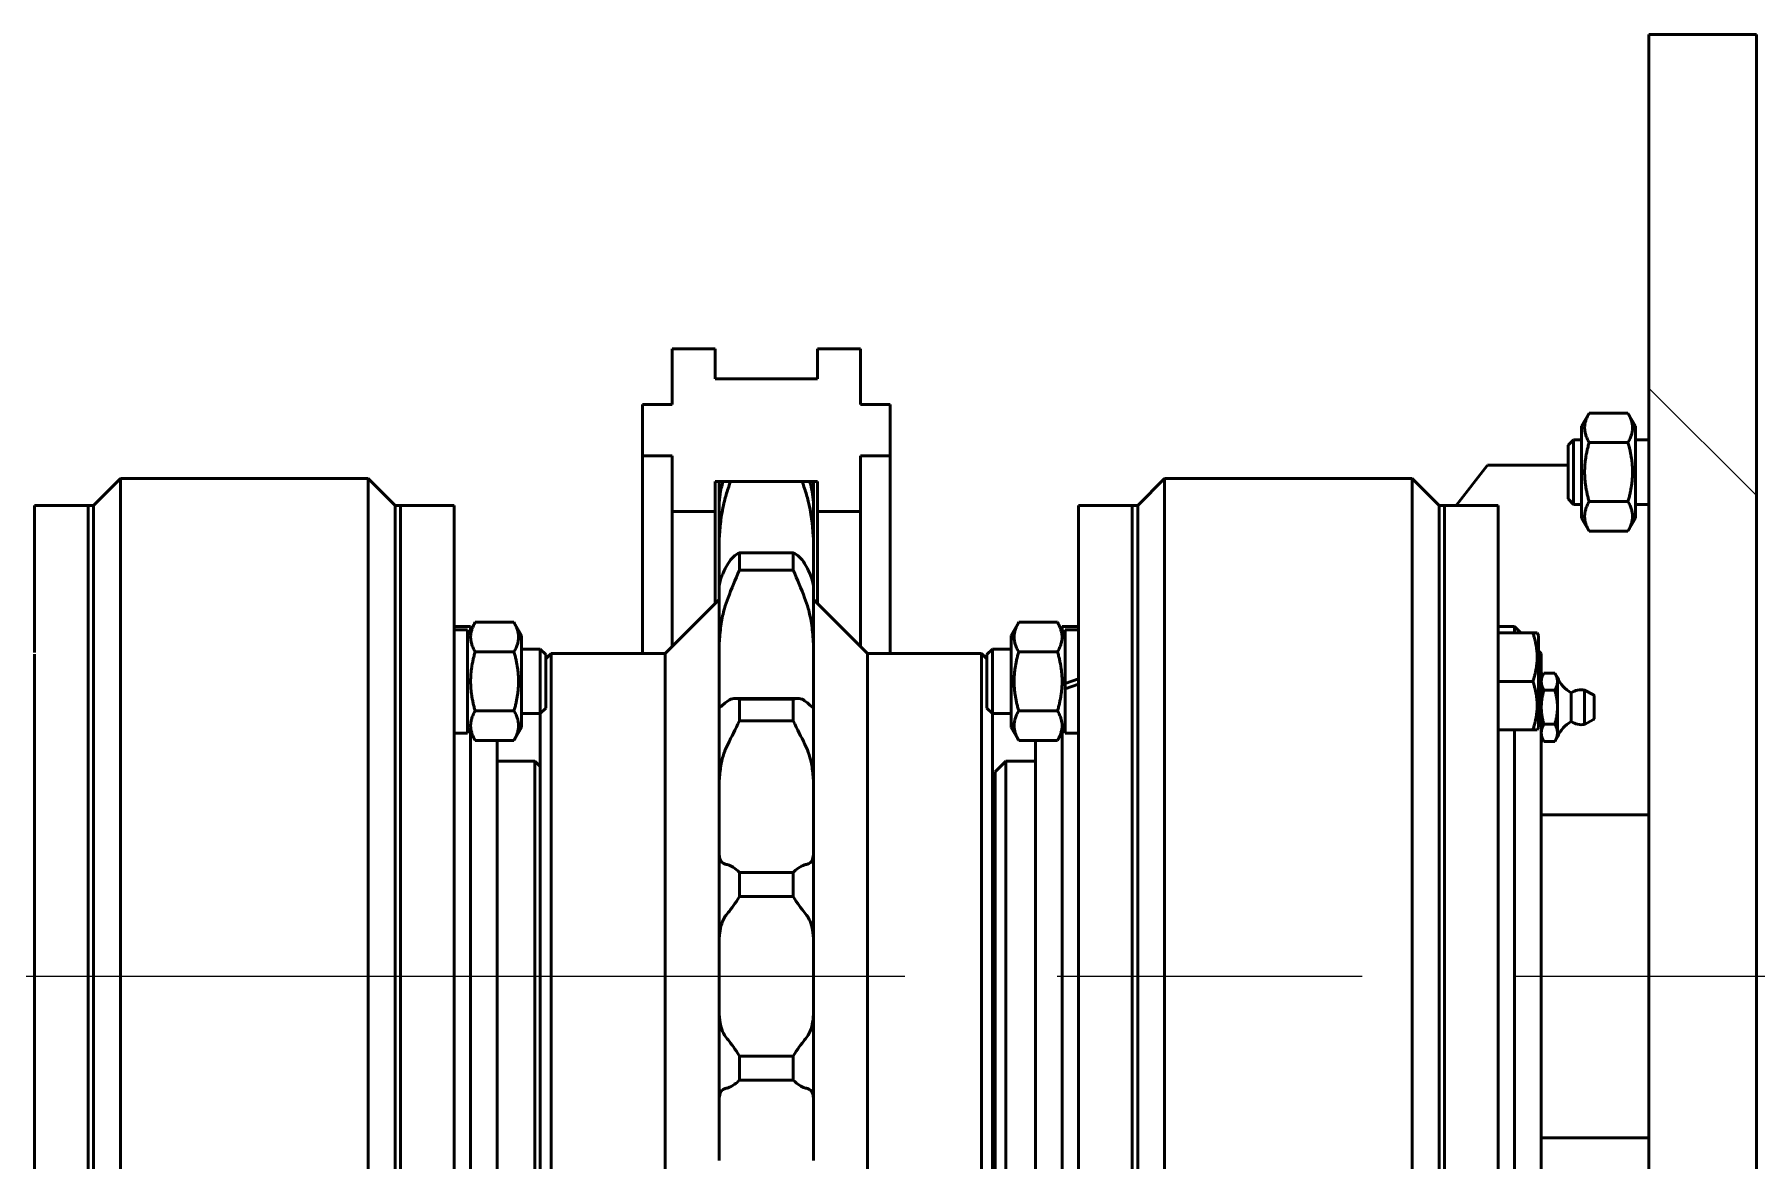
# Model space of a CAD drawing. Header units: millimetres. Extents: x 0 to 25230, y 0 to 17820.
# Drawn here: x 23426 to 23666, y 6415.1 to 6572.1 of the extents above; entities that cross this region are included whole.
import ezdxf

# ---------------------------------------------------------------- set-up
doc = ezdxf.new("R2010")
doc.units = ezdxf.units.MM
doc.header["$LTSCALE"] = 30
doc.linetypes.add('CHAIN', pattern=[0.7087, 0.4724, -0.0591, 0.1181, -0.0591])
for name, color, linetype, lineweight in [('Видимый контур (ГОСТ)', 7, 'Continuous', 50), ('Осевая линия (ГОСТ)', 7, 'Continuous', 25), ('Штриховка (ГОСТ)', 7, 'Continuous', 18)]:
    doc.layers.add(name, color=color, linetype=linetype, lineweight=lineweight)

msp = doc.modelspace()

# ---------------------------------------------------------------- hatches: boundary and pattern name
at = {"layer": 'Штриховка (ГОСТ)'}
h = msp.add_hatch(dxfattribs=at)
h.set_pattern_fill('ANSI31', color=256, scale=762, angle=90.00021, style=0)
h.set_pattern_definition([(135.0002, (0, 0), (-67.35167, -67.35217), [])])
h.paths.add_polyline_path([(23651.0445, 6309.5684), (23666.0445, 6309.5684), (23666.0445, 6572.0684), (23651.0445, 6572.0684), (23651.0445, 6324.5684)])
h = msp.add_hatch(dxfattribs=at)
h.set_pattern_fill('ANSI31', color=256, scale=762, angle=14.999978, style=0)
h.set_pattern_definition([(60, (0, 0), (-82.4889, 47.62503), [])])
h.paths.add_polyline_path([(23520.9007, 6509.7848), (23535.1882, 6509.7848), (23535.1882, 6505.6036), (23541.1882, 6505.6036), (23541.1882, 6513.3548), (23545.2945, 6513.3548), (23545.2945, 6520.5023), (23541.1882, 6520.5023), (23541.1882, 6528.2536), (23535.1882, 6528.2536), (23535.1882, 6524.0723), (23520.9007, 6524.0723), (23520.9007, 6528.2536), (23514.9007, 6528.2536), (23514.9007, 6520.5023), (23510.7945, 6520.5023), (23510.7945, 6513.3548), (23514.9007, 6513.3548), (23514.9007, 6505.6036), (23520.9007, 6505.6036)])

# ---------------------------------------------------------------- linework, layer by layer
at = {"layer": 'Видимый контур (ГОСТ)'}
for p, q in [((23666.0445, 6572.0684), (23651.0445, 6572.0684)), ((23651.0445, 6572.0684), (23651.0445, 6309.5684)), ((23666.0445, 6309.5684), (23666.0445, 6572.0684)), ((23520.9007, 6528.2536), (23514.9007, 6528.2536)), ((23514.9007, 6528.2536), (23514.9007, 6520.5023)), ((23520.9007, 6524.0723), (23520.9007, 6528.2536)), ((23541.1882, 6528.2536), (23535.1882, 6528.2536)), ((23535.1882, 6528.2536), (23535.1882, 6524.0723)), ((23541.1882, 6520.5023), (23541.1882, 6528.2536)), ((23535.1882, 6524.0723), (23520.9007, 6524.0723)), ((23514.9007, 6520.5023), (23510.7945, 6520.5023)), ((23510.7945, 6520.5023), (23510.7945, 6513.3548)), ((23545.2945, 6520.5023), (23541.1882, 6520.5023)), ((23545.2945, 6513.3548), (23545.2945, 6520.5023)), ((23641.6695, 6517.4997), (23642.7172, 6519.3143)), ((23642.7172, 6519.3144), (23648.1217, 6519.3144)), ((23649.1695, 6517.4997), (23648.1218, 6519.3143)), ((23641.6695, 6517.4997), (23641.6695, 6504.6747)), ((23649.1695, 6504.6747), (23649.1695, 6517.4997)), ((23639.7945, 6514.8372), (23640.5445, 6515.5872)), ((23639.7945, 6507.3372), (23639.7945, 6514.8372)), ((23640.5445, 6515.5872), (23640.5445, 6506.5872)), ((23641.6695, 6515.5872), (23640.5445, 6515.5872)), ((23642.7172, 6515.2009), (23648.1217, 6515.2009)), ((23651.0445, 6515.5872), (23649.1695, 6515.5872)), ((23510.7945, 6513.3548), (23514.9007, 6513.3548)), ((23510.7945, 6485.8184), (23510.7945, 6513.3548)), ((23514.9007, 6513.3548), (23514.9007, 6505.6036)), ((23541.1882, 6505.6036), (23541.1882, 6513.3548)), ((23541.1882, 6513.3548), (23545.2945, 6513.3548)), ((23545.2945, 6485.8184), (23545.2945, 6513.3548)), ((23624.1979, 6506.4434), (23628.5445, 6512.0684)), ((23628.5445, 6512.0684), (23639.7945, 6512.0684)), ((23434.2945, 6506.4434), (23438.0445, 6510.1934)), ((23438.0445, 6510.1934), (23438.0445, 6440.8184)), ((23472.5445, 6510.1934), (23438.0445, 6510.1934)), ((23472.5445, 6440.8184), (23472.5445, 6510.1934)), ((23476.2945, 6506.4434), (23472.5445, 6510.1934)), ((23520.9007, 6509.7848), (23535.1882, 6509.7848)), ((23520.9007, 6505.6036), (23520.9007, 6509.7848)), ((23521.4557, 6509.7848), (23521.4557, 6508.8985)), ((23521.4557, 6506.3157), (23521.4557, 6508.8985)), ((23534.6332, 6508.8985), (23534.6332, 6509.7848)), ((23534.6332, 6508.8985), (23534.6332, 6506.3157)), ((23535.1882, 6509.7848), (23535.1882, 6505.6036)), ((23579.7945, 6506.4434), (23583.5445, 6510.1934)), ((23583.5445, 6510.1934), (23583.5445, 6440.8184)), ((23583.5445, 6510.1934), (23618.0445, 6510.1934)), ((23618.0445, 6440.8184), (23618.0445, 6510.1934)), ((23621.7945, 6506.4434), (23618.0445, 6510.1934)), ((23426.0445, 6506.4434), (23426.0445, 6485.9201)), ((23433.5445, 6506.4434), (23426.0445, 6506.4434)), ((23433.5445, 6506.4434), (23433.5445, 6375.1934)), ((23433.5445, 6506.4434), (23433.5445, 6375.1934)), ((23434.2945, 6506.4434), (23433.5445, 6506.4434)), ((23434.2945, 6506.4434), (23434.2945, 6384.5684)), ((23434.2945, 6506.4434), (23434.2945, 6384.5684)), ((23476.2945, 6384.5684), (23476.2945, 6506.4434)), ((23476.2945, 6384.5684), (23476.2945, 6506.4434)), ((23476.2945, 6506.4434), (23477.0445, 6506.4434)), ((23477.0445, 6384.5684), (23477.0445, 6506.4434)), ((23477.0445, 6384.5684), (23477.0445, 6506.4434)), ((23477.0445, 6506.4434), (23484.5445, 6506.4434)), ((23484.5445, 6375.1934), (23484.5445, 6506.4434)), ((23571.5445, 6506.4434), (23571.5445, 6375.1934)), ((23579.0445, 6506.4434), (23571.5445, 6506.4434)), ((23579.0445, 6506.4434), (23579.0445, 6384.5684)), ((23579.7945, 6506.4434), (23579.0445, 6506.4434)), ((23579.0445, 6506.4434), (23579.0445, 6384.5684)), ((23579.7945, 6506.4434), (23579.7945, 6384.5684)), ((23579.7945, 6506.4434), (23579.7945, 6384.5684)), ((23621.7945, 6384.5684), (23621.7945, 6506.4434)), ((23621.7945, 6384.5684), (23621.7945, 6506.4434)), ((23621.7945, 6506.4434), (23622.5445, 6506.4434)), ((23622.5445, 6375.1934), (23622.5445, 6506.4434)), ((23622.5445, 6506.4434), (23630.0445, 6506.4434)), ((23622.5445, 6375.1934), (23622.5445, 6506.4434)), ((23630.0445, 6488.669), (23630.0445, 6506.4434)), ((23639.7945, 6507.3372), (23640.5445, 6506.5872)), ((23641.6695, 6506.5872), (23640.5445, 6506.5872)), ((23642.7172, 6506.9737), (23648.1217, 6506.9737)), ((23651.0445, 6506.5872), (23649.1695, 6506.5872)), ((23514.9007, 6505.6036), (23520.9007, 6505.6036)), ((23514.9007, 6486.7634), (23514.9007, 6505.6036)), ((23520.9007, 6492.7634), (23520.9007, 6505.6036)), ((23521.4557, 6506.3157), (23521.4557, 6500.0887)), ((23534.6332, 6500.0887), (23534.6332, 6506.3157)), ((23535.1882, 6505.6036), (23541.1882, 6505.6036)), ((23535.1882, 6492.7634), (23535.1882, 6505.6036)), ((23541.1882, 6486.7634), (23541.1882, 6505.6036)), ((23641.6695, 6504.6747), (23642.7172, 6502.86)), ((23649.1695, 6504.6747), (23648.1218, 6502.86)), ((23642.7172, 6502.8599), (23642.7172, 6502.86)), ((23642.7172, 6502.8599), (23648.1217, 6502.8599)), ((23648.1218, 6502.86), (23648.1217, 6502.8599)), ((23521.4557, 6495.1759), (23521.4557, 6500.0887)), ((23531.7762, 6499.836), (23524.3127, 6499.836)), ((23524.3127, 6497.4303), (23524.3127, 6499.836)), ((23531.7762, 6499.836), (23531.7762, 6497.4303)), ((23534.6332, 6500.0887), (23534.6332, 6495.1759)), ((23524.3127, 6497.4303), (23531.7762, 6497.4303)), ((23521.4557, 6495.1759), (23521.4557, 6485.477)), ((23534.6332, 6485.477), (23534.6332, 6495.1759)), ((23513.9557, 6485.8184), (23521.4557, 6493.3184)), ((23542.1332, 6485.8184), (23534.6332, 6493.3184)), ((23486.4195, 6488.3315), (23487.4672, 6490.1463)), ((23492.8717, 6490.1463), (23487.4672, 6490.1463)), ((23493.9195, 6488.3315), (23492.8717, 6490.1463)), ((23562.1695, 6488.3315), (23563.2172, 6490.1463)), ((23563.2172, 6490.1463), (23568.6217, 6490.1463)), ((23569.6695, 6488.3315), (23568.6217, 6490.1463)), ((23484.5445, 6489.5684), (23486.7945, 6489.5684)), ((23484.5445, 6489.119), (23486.4195, 6489.119)), ((23486.4195, 6489.119), (23486.4195, 6474.719)), ((23486.7945, 6488.981), (23486.7945, 6489.5684)), ((23487.0095, 6489.3534), (23486.7945, 6489.5684)), ((23493.9195, 6475.5065), (23493.9195, 6488.3315)), ((23562.1695, 6488.3315), (23562.1695, 6475.5065)), ((23569.0795, 6489.3534), (23569.2945, 6489.5684)), ((23569.2945, 6489.5684), (23569.2945, 6488.981)), ((23571.5445, 6489.5684), (23569.2945, 6489.5684)), ((23569.6695, 6481.6116), (23569.6695, 6489.119)), ((23571.5445, 6489.119), (23569.6695, 6489.119)), ((23630.0445, 6489.5684), (23632.2945, 6489.5684)), ((23634.8717, 6488.669), (23630.0445, 6488.669)), ((23630.0445, 6488.489), (23630.0445, 6488.669)), ((23630.0445, 6395.9078), (23630.0445, 6488.489)), ((23632.2945, 6488.669), (23632.2945, 6489.5684)), ((23633.1939, 6488.669), (23632.2945, 6489.5684)), ((23635.4746, 6488.669), (23634.8717, 6488.669)), ((23635.6695, 6488.3315), (23635.4746, 6488.669)), ((23635.6695, 6488.3315), (23635.6695, 6475.5065)), ((23426.0445, 6485.729), (23426.0445, 6395.9078)), ((23492.8717, 6486.0326), (23487.4672, 6486.0326)), ((23493.9195, 6486.419), (23496.5445, 6486.419)), ((23496.5445, 6477.419), (23496.5445, 6486.419)), ((23497.2945, 6485.669), (23496.5445, 6486.419)), ((23497.2945, 6485.0684), (23498.0445, 6485.8184)), ((23497.2945, 6485.669), (23497.2945, 6478.169)), ((23498.0445, 6485.8184), (23498.0445, 6395.8184)), ((23513.9557, 6485.8184), (23498.0445, 6485.8184)), ((23513.9557, 6485.8184), (23513.9557, 6395.8184)), ((23521.4557, 6478.7152), (23521.4557, 6485.477)), ((23534.6332, 6485.477), (23534.6332, 6478.7152)), ((23542.1332, 6485.8184), (23542.1332, 6395.8184)), ((23558.0445, 6485.8184), (23542.1332, 6485.8184)), ((23558.0445, 6485.8184), (23558.0445, 6395.8184)), ((23558.7945, 6485.0684), (23558.0445, 6485.8184)), ((23558.7945, 6485.669), (23559.5445, 6486.419)), ((23558.7945, 6478.169), (23558.7945, 6485.669)), ((23559.5445, 6486.419), (23559.5445, 6477.419)), ((23562.1695, 6486.419), (23559.5445, 6486.419)), ((23563.2172, 6486.0326), (23568.6217, 6486.0326)), ((23636.0445, 6485.8184), (23635.6695, 6486.1934)), ((23636.0445, 6395.8184), (23636.0445, 6485.8184)), ((23636.0445, 6482.4434), (23636.4129, 6483.0816)), ((23636.4129, 6483.0816), (23637.9261, 6483.0816)), ((23638.2945, 6482.4434), (23637.9261, 6483.0816)), ((23638.2945, 6482.4434), (23638.2945, 6481.8908)), ((23571.5445, 6482.294), (23569.6695, 6481.6116)), ((23569.6695, 6480.8616), (23569.6695, 6481.6116)), ((23569.6695, 6480.8616), (23571.5445, 6481.544)), ((23569.6695, 6474.719), (23569.6695, 6480.8616)), ((23634.8717, 6481.919), (23630.0445, 6481.919)), ((23636.4129, 6480.7), (23637.9261, 6480.7)), ((23638.2945, 6481.8908), (23638.2945, 6478.3184)), ((23640.2245, 6480.3059), (23640.2245, 6476.3309)), ((23642.0856, 6480.714), (23642.0856, 6475.9228)), ((23643.3159, 6480.0485), (23642.0856, 6480.714)), ((23492.8717, 6477.8054), (23487.4672, 6477.8054)), ((23497.2945, 6478.169), (23496.5445, 6477.419)), ((23521.4557, 6478.7152), (23521.4557, 6466.4939)), ((23532.38, 6479.5399), (23523.709, 6479.5399)), ((23531.7762, 6479.4535), (23524.3127, 6479.4535)), ((23524.3127, 6476.422), (23524.3127, 6479.4535)), ((23531.7762, 6479.4535), (23531.7762, 6476.422)), ((23534.6332, 6466.4939), (23534.6332, 6478.7152)), ((23558.7945, 6478.169), (23559.5445, 6477.419)), ((23563.2172, 6477.8054), (23568.6217, 6477.8054)), ((23638.2945, 6478.3184), (23638.2945, 6474.7461)), ((23643.3945, 6479.9165), (23643.3945, 6476.7203)), ((23486.4195, 6475.5065), (23487.4672, 6473.6918)), ((23493.9195, 6475.5065), (23492.8717, 6473.6918)), ((23493.9195, 6477.419), (23496.5445, 6477.419)), ((23496.5445, 6477.419), (23496.5445, 6404.2179)), ((23524.3127, 6476.422), (23531.7762, 6476.422)), ((23559.5445, 6477.419), (23559.5445, 6404.2179)), ((23562.1695, 6477.419), (23559.5445, 6477.419)), ((23562.1695, 6475.5065), (23563.2172, 6473.6918)), ((23569.6695, 6475.5065), (23568.6217, 6473.6918)), ((23635.6695, 6475.5065), (23635.4746, 6475.169)), ((23636.4129, 6475.9369), (23637.9261, 6475.9369)), ((23643.3159, 6476.5884), (23642.0856, 6475.9228)), ((23484.5445, 6474.719), (23486.4195, 6474.719)), ((23486.7945, 6406.7799), (23486.7945, 6474.857)), ((23492.8717, 6473.6918), (23487.4672, 6473.6918)), ((23490.5445, 6407.9451), (23490.5445, 6473.6918)), ((23563.2172, 6473.6918), (23568.6217, 6473.6918)), ((23565.5445, 6473.6918), (23565.5445, 6407.9451)), ((23569.2945, 6474.857), (23569.2945, 6406.7799)), ((23571.5445, 6474.719), (23569.6695, 6474.719)), ((23634.8717, 6475.169), (23630.0445, 6475.169)), ((23632.2945, 6407.5121), (23632.2945, 6475.169)), ((23634.8717, 6475.169), (23635.4746, 6475.169)), ((23636.0445, 6474.1934), (23636.4129, 6473.5553)), ((23636.4129, 6473.5553), (23637.9261, 6473.5553)), ((23638.2945, 6474.1934), (23637.9261, 6473.5553)), ((23638.2945, 6474.7461), (23638.2945, 6474.1934)), ((23495.7945, 6470.8184), (23490.5445, 6470.8184)), ((23495.7945, 6410.8184), (23495.7945, 6470.8184)), ((23496.5445, 6470.0684), (23495.7945, 6470.8184)), ((23559.9195, 6469.3184), (23561.4195, 6470.8184)), ((23561.4195, 6470.8184), (23561.4195, 6410.8184)), ((23561.4195, 6470.8184), (23565.5445, 6470.8184)), ((23559.9195, 6412.3184), (23559.9195, 6469.3184)), ((23521.4557, 6458.5449), (23521.4557, 6466.4939)), ((23534.6332, 6466.4939), (23534.6332, 6458.5449)), ((23559.9195, 6463.3184), (23559.5445, 6463.3184)), ((23651.0445, 6463.3184), (23636.0445, 6463.3184)), ((23521.4557, 6458.5449), (23521.4557, 6444.9975)), ((23534.6332, 6444.9975), (23534.6332, 6458.5449)), ((23531.7762, 6455.2891), (23524.3127, 6455.2891)), ((23524.3127, 6451.9287), (23524.3127, 6455.2891)), ((23531.7762, 6455.2891), (23531.7762, 6451.9287)), ((23524.3127, 6451.9287), (23531.7762, 6451.9287)), ((23521.4557, 6436.6394), (23521.4557, 6444.9975)), ((23534.6332, 6444.9975), (23534.6332, 6436.6394)), ((23438.0445, 6393.9434), (23438.0445, 6440.8184)), ((23472.5445, 6440.8184), (23472.5445, 6393.9434)), ((23583.5445, 6393.9434), (23583.5445, 6440.8184)), ((23618.0445, 6440.8184), (23618.0445, 6393.9434)), ((23521.4557, 6436.6394), (23521.4557, 6423.092)), ((23534.6332, 6423.092), (23534.6332, 6436.6394)), ((23531.7762, 6429.7082), (23524.3127, 6429.7082)), ((23524.3127, 6426.3478), (23524.3127, 6429.7082)), ((23531.7762, 6429.7082), (23531.7762, 6426.3478)), ((23524.3127, 6426.3478), (23531.7762, 6426.3478)), ((23521.4557, 6415.143), (23521.4557, 6423.092)), ((23534.6332, 6423.092), (23534.6332, 6415.143)), ((23559.9195, 6418.3184), (23559.5445, 6418.3184)), ((23651.0445, 6418.3184), (23636.0445, 6418.3184))]:
    msp.add_line(p, q, dxfattribs=at)
for centre, radius, start, end in [((23642.4238, 6484.2318), 4.5, 203.417174, 240.741436), ((23641.6356, 6478.3184), 2.4375, 79.361291, 125.37459), ((23643.2445, 6479.9165), 0.15, 0, 61.587176), ((23642.4238, 6472.405), 4.5, 119.258564, 156.582826), ((23641.6356, 6478.3184), 2.4375, 234.62541, 280.638709), ((23643.2445, 6476.7203), 0.15, 298.412824, 0)]:
    msp.add_arc(centre, radius, start, end, dxfattribs=at)
for points, weights in [([(23642.7172, 6519.3144), (23641.5297, 6517.2577), (23642.7172, 6515.2009)], [1, 1.15470053838, 1]), ([(23648.1217, 6515.2009), (23649.3092, 6517.2577), (23648.1217, 6519.3144)], [1, 1.15470053838, 1]), ([(23642.7172, 6515.2009), (23641.5297, 6511.0873), (23642.7172, 6506.9737)], [1, 1.15470053838, 1]), ([(23648.1217, 6506.9737), (23649.3092, 6511.0873), (23648.1217, 6515.2009)], [1, 1.15470053838, 1]), ([(23642.7172, 6506.9737), (23641.5297, 6504.9168), (23642.7172, 6502.8599)], [1, 1.15470053838, 1]), ([(23648.1217, 6502.8599), (23649.3092, 6504.9168), (23648.1217, 6506.9737)], [1, 1.15470053838, 1]), ([(23487.4672, 6490.1463), (23486.2797, 6488.0895), (23487.4672, 6486.0326)], [1, 1.15470053838, 1]), ([(23492.8717, 6486.0326), (23494.0592, 6488.0895), (23492.8717, 6490.1463)], [1, 1.15470053838, 1]), ([(23563.2172, 6490.1463), (23562.0297, 6488.0895), (23563.2172, 6486.0326)], [1, 1.15470053838, 1]), ([(23568.6217, 6486.0326), (23569.8092, 6488.0895), (23568.6217, 6490.1463)], [1, 1.15470053838, 1]), ([(23634.8717, 6488.669), (23635.9967, 6485.294), (23634.8717, 6481.919)], [1.16025403784, 1.33974596216, 1.16025403784]), ([(23487.4672, 6486.0326), (23486.2797, 6481.919), (23487.4672, 6477.8054)], [1, 1.15470053838, 1]), ([(23492.8717, 6477.8054), (23494.0592, 6481.919), (23492.8717, 6486.0326)], [1, 1.15470053838, 1]), ([(23563.2172, 6486.0326), (23562.0297, 6481.919), (23563.2172, 6477.8054)], [1, 1.15470053838, 1]), ([(23568.6217, 6477.8054), (23569.8092, 6481.919), (23568.6217, 6486.0326)], [1, 1.15470053838, 1]), ([(23636.4129, 6483.0816), (23636.0445, 6482.4434), (23636.0445, 6481.8908)], [1, 1.0379548493, 1]), ([(23638.2945, 6481.8908), (23638.2945, 6482.4434), (23637.9261, 6483.0816)], [1, 1.0379548493, 1]), ([(23634.8717, 6481.919), (23635.9967, 6478.544), (23634.8717, 6475.169)], [1.16025403784, 1.33974596216, 1.16025403784]), ([(23636.0445, 6481.8908), (23636.0445, 6481.3382), (23636.4129, 6480.7)], [1, 1.0379548493, 1]), ([(23636.4129, 6480.7), (23636.0445, 6479.4237), (23636.0445, 6478.3184)], [1, 1.0379548493, 1]), ([(23637.9261, 6480.7), (23638.2945, 6481.3382), (23638.2945, 6481.8908)], [1, 1.0379548493, 1]), ([(23638.2945, 6478.3184), (23638.2945, 6479.4237), (23637.9261, 6480.7)], [1, 1.0379548493, 1]), ([(23487.4672, 6477.8054), (23486.2797, 6475.7486), (23487.4672, 6473.6918)], [1, 1.15470053838, 1]), ([(23492.8717, 6473.6918), (23494.0592, 6475.7486), (23492.8717, 6477.8054)], [1, 1.15470053838, 1]), ([(23563.2172, 6477.8054), (23562.0297, 6475.7486), (23563.2172, 6473.6918)], [1, 1.15470053838, 1]), ([(23568.6217, 6473.6918), (23569.8092, 6475.7486), (23568.6217, 6477.8054)], [1, 1.15470053838, 1]), ([(23636.0445, 6478.3184), (23636.0445, 6477.2132), (23636.4129, 6475.9369)], [1, 1.0379548493, 1]), ([(23637.9261, 6475.9369), (23638.2945, 6477.2132), (23638.2945, 6478.3184)], [1, 1.0379548493, 1]), ([(23636.4129, 6475.9369), (23636.0445, 6475.2987), (23636.0445, 6474.7461)], [1, 1.0379548493, 1]), ([(23638.2945, 6474.7461), (23638.2945, 6475.2987), (23637.9261, 6475.9369)], [1, 1.0379548493, 1]), ([(23636.0445, 6474.7461), (23636.0445, 6474.1934), (23636.4129, 6473.5553)], [1, 1.0379548493, 1]), ([(23637.9261, 6473.5553), (23638.2945, 6474.1934), (23638.2945, 6474.7461)], [1, 1.0379548493, 1])]:
    msp.add_rational_spline(points, weights, degree=2, dxfattribs=at)
for points in [[(23521.4557, 6508.8985), (23521.4557, 6509.18), (23521.4587, 6509.4763), (23521.4664, 6509.7848)], [(23522.7125, 6508.7774), (23522.8231, 6509.1124), (23522.9396, 6509.4485), (23523.061, 6509.7848)], [(23533.0281, 6509.7848), (23533.1495, 6509.4484), (23533.2659, 6509.1122), (23533.3764, 6508.7774)], [(23522.2111, 6507.0497), (23522.3588, 6507.6376), (23522.5272, 6508.216), (23522.7125, 6508.7774)], [(23533.3764, 6508.7774), (23533.5618, 6508.216), (23533.7302, 6507.6376), (23533.8779, 6507.0497)], [(23533.8779, 6507.0497), (23534.2767, 6505.4627), (23534.4954, 6503.8148), (23534.5842, 6502.1408)], [(23521.4557, 6500.0887), (23521.4557, 6500.7501), (23521.4676, 6501.4413), (23521.5047, 6502.1408)], [(23534.5842, 6502.1408), (23534.6213, 6501.4421), (23534.6332, 6500.7508), (23534.6332, 6500.0887)], [(23524.3127, 6499.836), (23523.7195, 6499.575), (23523.1665, 6499.0806), (23522.7125, 6498.349)], [(23533.3764, 6498.349), (23532.9225, 6499.0806), (23532.3695, 6499.575), (23531.7762, 6499.836)], [(23522.7125, 6498.349), (23522.5272, 6498.0503), (23522.3588, 6497.7425), (23522.2111, 6497.4298)], [(23522.7125, 6493.5819), (23523.1665, 6494.7902), (23523.7195, 6496.0952), (23524.3127, 6497.4303)], [(23531.7762, 6497.4303), (23532.3695, 6496.0952), (23532.9225, 6494.7902), (23533.3764, 6493.5819)], [(23533.8779, 6497.4298), (23533.7302, 6497.7425), (23533.5618, 6498.0503), (23533.3764, 6498.349)], [(23534.6332, 6495.1759), (23534.6332, 6495.1684), (23534.6213, 6495.2625), (23534.5842, 6495.4551)], [(23522.2111, 6492.064), (23522.3588, 6492.5805), (23522.5272, 6493.0886), (23522.7125, 6493.5819)], [(23533.3764, 6493.5819), (23533.5618, 6493.0887), (23533.7302, 6492.5805), (23533.8779, 6492.064)], [(23521.4557, 6485.477), (23521.4557, 6486.1763), (23521.4677, 6486.8726), (23521.5047, 6487.5441)], [(23521.5047, 6478.3419), (23521.4676, 6478.3663), (23521.4557, 6478.4921), (23521.4557, 6478.7152)], [(23522.2111, 6478.8232), (23521.8123, 6478.451), (23521.5936, 6478.2835), (23521.5047, 6478.3419)], [(23522.7125, 6479.2285), (23522.5272, 6479.0968), (23522.3588, 6478.9611), (23522.2111, 6478.8232)], [(23533.3764, 6479.2285), (23532.9225, 6479.5508), (23532.3695, 6479.6178), (23531.7762, 6479.4535)], [(23533.8779, 6478.8232), (23533.7302, 6478.9611), (23533.5618, 6479.0968), (23533.3764, 6479.2285)], [(23534.6332, 6478.7152), (23534.6332, 6478.4924), (23534.6214, 6478.3664), (23534.5842, 6478.3419)], [(23522.7125, 6473.2215), (23523.1665, 6474.1447), (23523.7195, 6475.233), (23524.3127, 6476.422)], [(23531.7762, 6476.422), (23532.3695, 6475.233), (23532.9225, 6474.1447), (23533.3764, 6473.2215)], [(23522.2111, 6472.062), (23522.3588, 6472.4565), (23522.5272, 6472.8447), (23522.7125, 6473.2215)], [(23533.3764, 6473.2215), (23533.5618, 6472.8448), (23533.7302, 6472.4566), (23533.8779, 6472.062)], [(23534.6332, 6458.5449), (23534.6332, 6458.1286), (23534.6214, 6457.7951), (23534.5842, 6457.5557)], [(23522.7125, 6456.3481), (23522.5272, 6456.3963), (23522.3588, 6456.446), (23522.2111, 6456.4966)], [(23533.8779, 6456.4966), (23533.7302, 6456.446), (23533.5618, 6456.3963), (23533.3764, 6456.3481)], [(23522.7125, 6449.6893), (23523.1665, 6450.2369), (23523.7195, 6451.002), (23524.3127, 6451.9287)], [(23531.7762, 6451.9287), (23532.3695, 6451.002), (23532.9225, 6450.2369), (23533.3764, 6449.6893)], [(23522.2111, 6449.0017), (23522.3588, 6449.2357), (23522.5272, 6449.4659), (23522.7125, 6449.6893)], [(23533.3764, 6449.6893), (23533.5618, 6449.4659), (23533.7302, 6449.2357), (23533.8779, 6449.0017)], [(23533.8779, 6449.0017), (23534.2767, 6448.37), (23534.4954, 6447.537), (23534.5842, 6446.5057)], [(23521.4557, 6444.9975), (23521.4557, 6445.5665), (23521.4676, 6446.0748), (23521.5047, 6446.5057)], [(23534.5842, 6446.5057), (23534.6213, 6446.0756), (23534.6332, 6445.5676), (23534.6332, 6444.9975)], [(23521.5047, 6435.1312), (23521.4677, 6435.5613), (23521.4557, 6436.0693), (23521.4557, 6436.6394)], [(23522.2111, 6432.6352), (23521.8123, 6433.2668), (23521.5936, 6434.0999), (23521.5047, 6435.1312)], [(23534.6332, 6436.6394), (23534.6332, 6436.0704), (23534.6214, 6435.5621), (23534.5842, 6435.1312)], [(23522.7125, 6431.9475), (23522.5272, 6432.171), (23522.3588, 6432.4012), (23522.2111, 6432.6352)], [(23533.8779, 6432.6352), (23533.7302, 6432.4012), (23533.5618, 6432.171), (23533.3764, 6431.9475)], [(23524.3127, 6429.7082), (23523.7195, 6430.6349), (23523.1665, 6431.4), (23522.7125, 6431.9475)], [(23533.3764, 6431.9475), (23532.9225, 6431.4), (23532.3695, 6430.6349), (23531.7762, 6429.7082)], [(23522.2111, 6425.1403), (23522.3588, 6425.1908), (23522.5272, 6425.2406), (23522.7125, 6425.2888)], [(23533.3764, 6425.2888), (23533.5618, 6425.2406), (23533.7302, 6425.1908), (23533.8779, 6425.1403)], [(23521.4557, 6423.092), (23521.4557, 6423.5083), (23521.4676, 6423.8418), (23521.5047, 6424.0812)]]:
    msp.add_open_spline(points, degree=3, dxfattribs=at)
for points, knots in [([(23521.997, 6509.7848), (23521.9089, 6509.4699), (23521.8327, 6509.1638), (23521.6368, 6508.2716), (23521.5522, 6507.7207), (23521.5047, 6507.22)], [-0.536940685, -0.536940685, -0.536940685, -0.536940685, -0.358675887, -0.358675887, 0, 0, 0, 0]), ([(23534.5842, 6507.22), (23534.5382, 6507.7049), (23534.4575, 6508.2369), (23534.2658, 6509.1252), (23534.1856, 6509.4499), (23534.092, 6509.7848)], [-0.668245935, -0.668245935, -0.668245935, -0.668245935, -0.320853359, -0.320853359, -0.131262736, -0.131262736, -0.131262736, -0.131262736]), ([(23534.6226, 6509.7848), (23534.6284, 6509.5515), (23534.6315, 6509.325), (23534.6331, 6509.0361), (23534.6332, 6508.9669), (23534.6332, 6508.8985)], [-1.745029485, -1.745029485, -1.745029485, -1.745029485, -1.638721649, -1.638721649, -1.604608845, -1.604608845, -1.604608845, -1.604608845]), ([(23521.5047, 6507.22), (23521.4977, 6507.1459), (23521.4915, 6507.0747), (23521.464, 6506.723), (23521.4561, 6506.4948), (23521.4557, 6506.323), (23521.4557, 6506.3193), (23521.4557, 6506.3157)], [-1.752058641, -1.752058641, -1.752058641, -1.752058641, -1.69886571, -1.69886571, -1.477281601, -1.477281601, -1.4724177, -1.4724177, -1.4724177, -1.4724177]), ([(23521.5047, 6502.1408), (23521.5463, 6502.9239), (23521.6162, 6503.7046), (23521.8391, 6505.3535), (23522.0005, 6506.2119), (23522.2111, 6507.0497)], [-0.668278695, -0.668278695, -0.668278695, -0.668278695, -0.354381105, -0.354381105, 0, 0, 0, 0]), ([(23534.6332, 6506.3157), (23534.6332, 6506.3587), (23534.6327, 6506.4057), (23534.6273, 6506.6545), (23534.6136, 6506.9109), (23534.5842, 6507.22)], [-0.412626825, -0.412626825, -0.412626825, -0.412626825, -0.354982867, -0.354982867, -0.132355297, -0.132355297, -0.132355297, -0.132355297]), ([(23522.2111, 6497.4298), (23522.0271, 6497.0403), (23521.8805, 6496.6866), (23521.6367, 6496.0089), (23521.5522, 6495.7018), (23521.5047, 6495.4551)], [-0.668181658, -0.668181658, -0.668181658, -0.668181658, -0.358589773, -0.358589773, 0, 0, 0, 0]), ([(23534.5842, 6495.4551), (23534.5383, 6495.694), (23534.4575, 6495.9896), (23534.2191, 6496.6608), (23534.0686, 6497.026), (23533.8779, 6497.4298)], [-0.668245921, -0.668245921, -0.668245921, -0.668245921, -0.320945007, -0.320945007, 0, 0, 0, 0]), ([(23521.5047, 6495.4551), (23521.4691, 6495.2702), (23521.4567, 6495.1758), (23521.4558, 6495.1755), (23521.4557, 6495.1756), (23521.4557, 6495.1759)], [-1.752585109, -1.752585109, -1.752585109, -1.752585109, -1.483313958, -1.483313958, -1.472479223, -1.472479223, -1.472479223, -1.472479223]), ([(23521.5047, 6487.5441), (23521.5507, 6488.3775), (23521.6314, 6489.189), (23521.8699, 6490.7001), (23522.0204, 6491.3974), (23522.2111, 6492.064)], [-0.668245921, -0.668245921, -0.668245921, -0.668245921, -0.320945007, -0.320945007, 0, 0, 0, 0]), ([(23533.8779, 6492.064), (23534.0618, 6491.4209), (23534.2084, 6490.7492), (23534.4522, 6489.2418), (23534.5367, 6488.4047), (23534.5842, 6487.5441)], [-0.668181658, -0.668181658, -0.668181658, -0.668181658, -0.358589773, -0.358589773, 0, 0, 0, 0]), ([(23534.5842, 6487.5441), (23534.6198, 6486.8994), (23534.6323, 6486.2311), (23534.6332, 6485.5312), (23534.6332, 6485.5041), (23534.6332, 6485.477)], [-1.752585109, -1.752585109, -1.752585109, -1.752585109, -1.483313958, -1.483313958, -1.472479223, -1.472479223, -1.472479223, -1.472479223]), ([(23524.3127, 6479.4535), (23524.0413, 6479.5287), (23523.7779, 6479.5554), (23523.2334, 6479.5028), (23522.9584, 6479.4031), (23522.7125, 6479.2285)], [-0.593077777, -0.593077777, -0.593077777, -0.593077777, -0.321509991, -0.321509991, 0, 0, 0, 0]), ([(23534.5842, 6478.3419), (23534.5427, 6478.3146), (23534.4727, 6478.3367), (23534.2499, 6478.4865), (23534.0884, 6478.6267), (23533.8779, 6478.8232)], [-0.668278695, -0.668278695, -0.668278695, -0.668278695, -0.354381105, -0.354381105, 0, 0, 0, 0]), ([(23521.5047, 6468.3736), (23521.5507, 6469.0925), (23521.6315, 6469.7731), (23521.87, 6471.0028), (23522.0205, 6471.5529), (23522.2111, 6472.062)], [-0.668245935, -0.668245935, -0.668245935, -0.668245935, -0.320853359, -0.320853359, 0, 0, 0, 0]), ([(23533.8779, 6472.062), (23534.0618, 6471.5709), (23534.2083, 6471.0415), (23534.4522, 6469.8174), (23534.5367, 6469.1159), (23534.5842, 6468.3736)], [-0.668181713, -0.668181713, -0.668181713, -0.668181713, -0.358675887, -0.358675887, 0, 0, 0, 0]), ([(23521.4557, 6466.4939), (23521.4557, 6466.6311), (23521.4562, 6466.767), (23521.4617, 6467.4216), (23521.4754, 6467.9153), (23521.5047, 6468.3736)], [-0.412626825, -0.412626825, -0.412626825, -0.412626825, -0.354982867, -0.354982867, -0.132355297, -0.132355297, -0.132355297, -0.132355297]), ([(23534.5842, 6468.3736), (23534.5913, 6468.2637), (23534.5974, 6468.1516), (23534.625, 6467.5625), (23534.6329, 6467.0562), (23534.6332, 6466.5171), (23534.6332, 6466.5055), (23534.6332, 6466.4939)], [-1.752058641, -1.752058641, -1.752058641, -1.752058641, -1.69886571, -1.69886571, -1.477281601, -1.477281601, -1.4724177, -1.4724177, -1.4724177, -1.4724177]), ([(23521.5047, 6457.5557), (23521.4722, 6457.7654), (23521.459, 6458.0477), (23521.4559, 6458.4445), (23521.4557, 6458.4941), (23521.4557, 6458.5449)], [-1.8843715, -1.8843715, -1.8843715, -1.8843715, -1.638721649, -1.638721649, -1.604608845, -1.604608845, -1.604608845, -1.604608845]), ([(23522.2111, 6456.4966), (23521.9644, 6456.5809), (23521.7855, 6456.7474), (23521.5903, 6457.1542), (23521.5383, 6457.3394), (23521.5047, 6457.5557)], [-0.668393411, -0.668393411, -0.668393411, -0.668393411, -0.253316123, -0.253316123, 0, 0, 0, 0]), ([(23524.3127, 6455.2891), (23524.0066, 6455.5851), (23523.7107, 6455.8262), (23523.1742, 6456.1755), (23522.9319, 6456.2909), (23522.7125, 6456.3481)], [-0.593051536, -0.593051536, -0.593051536, -0.593051536, -0.286735281, -0.286735281, 0, 0, 0, 0]), ([(23533.3764, 6456.3481), (23533.1027, 6456.2767), (23532.7931, 6456.1147), (23532.2405, 6455.7114), (23532.0114, 6455.5164), (23531.7762, 6455.2891)], [-0.593170389, -0.593170389, -0.593170389, -0.593170389, -0.235279289, -0.235279289, 0, 0, 0, 0]), ([(23534.5842, 6457.5557), (23534.5375, 6457.2541), (23534.4547, 6457.0131), (23534.2134, 6456.6719), (23534.065, 6456.5606), (23533.8779, 6456.4966)], [-0.668247804, -0.668247804, -0.668247804, -0.668247804, -0.314936637, -0.314936637, 0, 0, 0, 0]), ([(23521.5047, 6446.5057), (23521.5465, 6446.9899), (23521.6168, 6447.4325), (23521.8402, 6448.2797), (23522.0012, 6448.6693), (23522.2111, 6449.0017)], [-0.668269128, -0.668269128, -0.668269128, -0.668269128, -0.353182446, -0.353182446, 0, 0, 0, 0]), ([(23534.5842, 6435.1312), (23534.5425, 6434.6469), (23534.4722, 6434.2044), (23534.2488, 6433.3572), (23534.0877, 6432.9675), (23533.8779, 6432.6352)], [-0.668269128, -0.668269128, -0.668269128, -0.668269128, -0.353182446, -0.353182446, 0, 0, 0, 0]), ([(23521.5047, 6424.0812), (23521.5515, 6424.3828), (23521.6342, 6424.6238), (23521.8755, 6424.965), (23522.024, 6425.0763), (23522.2111, 6425.1403)], [-0.668247804, -0.668247804, -0.668247804, -0.668247804, -0.314936637, -0.314936637, 0, 0, 0, 0]), ([(23522.7125, 6425.2888), (23522.9863, 6425.3602), (23523.2959, 6425.5222), (23523.8485, 6425.9255), (23524.0776, 6426.1205), (23524.3127, 6426.3478)], [-0.593170389, -0.593170389, -0.593170389, -0.593170389, -0.235279289, -0.235279289, 0, 0, 0, 0]), ([(23531.7762, 6426.3478), (23532.0824, 6426.0518), (23532.3783, 6425.8107), (23532.9147, 6425.4614), (23533.1571, 6425.346), (23533.3764, 6425.2888)], [-0.593051536, -0.593051536, -0.593051536, -0.593051536, -0.286735281, -0.286735281, 0, 0, 0, 0]), ([(23533.8779, 6425.1403), (23534.1245, 6425.056), (23534.3035, 6424.8895), (23534.4987, 6424.4827), (23534.5507, 6424.2974), (23534.5842, 6424.0812)], [-0.668393411, -0.668393411, -0.668393411, -0.668393411, -0.253316123, -0.253316123, 0, 0, 0, 0]), ([(23534.5842, 6424.0812), (23534.6168, 6423.8715), (23534.63, 6423.5892), (23534.6331, 6423.1924), (23534.6332, 6423.1428), (23534.6332, 6423.092)], [-1.8843715, -1.8843715, -1.8843715, -1.8843715, -1.638721649, -1.638721649, -1.604608845, -1.604608845, -1.604608845, -1.604608845])]:
    msp.add_open_spline(points, degree=3, knots=knots, dxfattribs=at)
at = {"layer": 'Осевая линия (ГОСТ)', "linetype": 'CHAIN', "ltscale": 11.993792}
msp.add_line((18787.3537, 6440.8184), (23925.8422, 6440.8184), dxfattribs=at)

doc.saveas('drawing.dxf')
